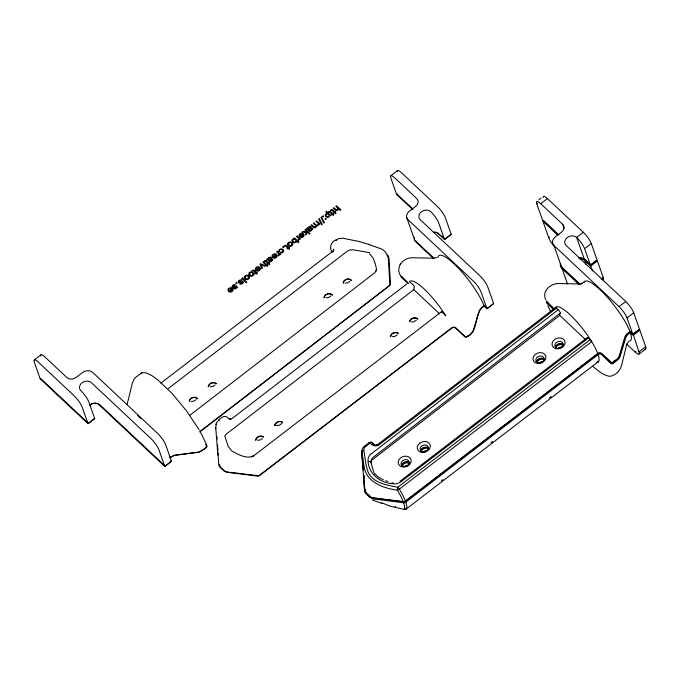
<?xml version="1.0" encoding="UTF-8"?>
<svg xmlns="http://www.w3.org/2000/svg" width="680" height="680" viewBox="0 0 680 680"><rect width="100%" height="100%" fill="white"/><g stroke="black" fill="none" stroke-linecap="round" stroke-linejoin="round"><path stroke-width="1.02" d="M373.397 498.942L403.614 502.767L403.665 501.729A1.717 1.369 -19.4 0 0 405.195 501.304L597.805 353.736A2.465 1.972 -19.1 0 1 601.205 353.685L610.836 362.729A1.377 1.088 -19.6 0 0 612.74 362.686M389.887 284.495L389.24 285.745L199.512 431.885M315.792 225.998L314.432 227.026L311.738 224.706L311.041 225.233L313.259 227.315M243.44 282.429L242.607 281.163L240.363 281.868A5.083 4.046 -19.4 0 1 239.7 282.157C238.382 282.514 239.25 280.364 240.593 280.449C243.78 279.591 237.873 279.454 238.187 281.868C238.621 284.716 241.927 280.874 242.667 282.361A1.683 1.335 -19.4 0 1 242.072 283.067M547.375 302.048L554.702 309.298M215.994 424.507L216.937 422.127L219.147 419.951L218.595 420.325M216.18 423.725L215.756 427.992L217.872 455.056M127.194 404.149L132.447 382.704L133.943 379.321L135.949 377.12L141.916 372.827L144.594 372.615L147.398 373.379L152.456 375.98L157.913 379.942L172.133 393.507L186.804 411.264L199.214 429.896M626.739 344.335L621.52 365.619C620.092 370.753 615.289 375.666 609.926 376.337C603.219 375.462 597.966 370.515 592.909 366.444M237.269 287.147L236.427 285.906L234.192 286.611M208.089 386.725C208.769 383.061 213.911 381.25 216.725 383.699M255.433 440.223C256.071 436.832 260.466 435.055 263.406 436.704M274.524 425.544C275.171 422.152 279.565 420.376 282.506 422.025M323.774 297.78C324.453 294.125 329.596 292.315 332.409 294.754M390.209 336.608C390.855 333.217 395.25 331.44 398.191 333.089M189.584 415.514L374.748 272.765L376.031 271.023L376.448 268.889L375.351 263.916L373.175 258.213L369.648 253.827M376.031 271.023L376.405 269.858M400.732 275.536L400.851 276.769L408.076 283.551M401.523 276.182L408.45 283.212M198.874 452.132L202.105 450.551L206.89 446.752L207.018 445.885L205.572 444.397M333.676 250.112L333.327 250.928L333.727 249.373L333.387 251.473L333.387 251.022M373.439 498.805A7.489 5.958 -18.9 0 1 369.75 497.216L366.426 494.181L366.851 493.323A6.758 5.372 -19.4 0 1 365.432 490.356L365.373 489.387M368.067 495.72L368.483 494.853L367.761 494.87M369.699 497.258L370.124 496.392L369.002 495.337M596.241 260.55L590.707 264.8L585.174 259.607L584.758 260.474L586.219 264.639M189.202 400.613C190.459 397.486 195.016 396.125 197.625 398.378M343.077 282.31C344.344 279.183 348.891 277.822 351.5 280.075M409.513 321.139C410.779 318.01 415.327 316.65 417.945 318.903M433.984 258.188L411.91 257.754C403.078 257.865 395.471 266.917 400.274 275.357M281.894 423.411L279.284 425.315L275.85 425.382M89.386 405.407A6.808 5.415 -19.4 0 1 99.195 404.855L164.806 466.471L170.629 461.762L170.281 461.431M397.222 171.572A9.902 2.286 52.4 0 1 401.523 172.805L437.41 206.507A9.902 2.286 52.5 0 1 445.383 217.778L451.214 234.337L444.524 239.479L438.549 233.861A6.808 5.415 -19.4 0 0 433.415 232.356M94.673 418.54L87.992 423.683L40.154 378.734L34.323 362.176A9.902 2.286 52.4 0 1 38.309 362.142L74.188 395.845A9.902 2.286 52.4 0 1 82.161 407.125L87.992 423.683L94.673 418.54L88.842 401.99A9.902 2.286 52.4 0 0 80.869 390.711A6.808 5.415 -19.4 0 1 82.016 382.815A6.808 5.415 -19.4 0 1 91.375 382.636L151.002 438.642A9.902 2.286 52.4 0 1 158.976 449.922L164.806 466.471L171.505 461.32L165.673 444.762A9.902 2.286 52.4 0 0 157.701 433.491L92.667 372.394A7.429 5.907 -19.4 0 0 82.45 372.589L76.228 377.375A6.808 5.415 -19.4 0 1 66.87 377.545L44.99 357A9.902 2.286 52.4 0 0 40.74 356.107M451.214 234.337L444.524 239.479L438.702 222.921A9.902 2.286 52.4 0 0 430.729 211.65A6.808 5.415 -19.4 0 0 421.362 211.82A6.808 5.415 -19.4 0 0 420.223 219.716L479.842 275.731A9.902 2.286 52.5 0 1 487.815 287.002L493.646 303.56L486.94 308.712L484.1 306.043A37.4 8.636 52.4 0 0 458.473 268.192A37.4 8.636 52.4 0 0 437.945 257.499M484.16 305.949L487.22 308.278M332.92 251.183L333.548 250.444M399.933 264.367L400.681 263.491M626.832 343.901L628.431 342.184M233.877 288.618L234.489 288.014M240.057 283.866L240.669 283.262M195.968 399.738L193.749 401.166L191.131 401.438M215.058 385.058L212.849 386.486L210.222 386.758M330.743 296.123L328.534 297.551L325.907 297.815M349.843 281.444L347.625 282.872L345.006 283.135M262.403 438.566L260.185 439.994L257.567 440.258M397.179 334.942L394.969 336.379L392.343 336.642M416.279 320.263L414.06 321.7L411.442 321.963M205.436 447.984L206.864 446.769M200.557 431.298L389.946 285.345L390.464 283.951L388.969 257.983L388.034 255.425L385.773 253.19M406.683 284.027L234.821 416.449C230.503 418.803 233.07 419.577 228.59 418.736C225.871 414.188 221.196 417.103 218.671 420.274M441.515 312.426A2.474 0.57 52.5 0 1 442.467 312.307L445.765 315.868A34.654 7.998 52.4 0 0 409.53 281.834L412.683 284.35A2.474 0.57 52.4 0 1 414.4 287.19L414.35 287.351A27.226 6.29 52.4 0 0 413.822 289.654L226.78 433.747A7.182 5.712 -19.4 0 0 224.663 436.279M584.656 281.503L581.23 283.764L582.182 283.602L579.887 283.951L557.812 283.517C549.933 283.959 541.629 291.405 545.76 299.736M370.575 462.043A7.285 5.788 -19.4 0 1 372.674 459.502L559.733 315.418A27.226 6.29 52.4 0 1 560.252 313.115A2.474 0.578 52.4 0 0 559.793 311.695A2.474 0.578 52.4 0 0 558.229 309.749L556.478 308.108L379.075 444.805C376.312 446.964 372.113 445.825 370.217 443.02A2.474 0.57 52.4 0 0 369.147 442.569L364.471 446.165A7.31 6.298 -11.7 0 0 361.87 451.826L363.596 463.548A124.517 95.82 -29 0 0 363.995 465.69C365.789 482.129 383.231 488.223 397.332 490.144A2.474 1.003 -31.5 0 0 399.322 489.158L591.668 341.64A2.457 0.57 52.5 0 0 590.13 339.711L588.379 338.07A2.474 0.57 52.5 0 0 587.427 338.198M371.212 453.866L558.229 309.749M560.252 313.115L373.235 457.223A6.749 4.888 -25.9 0 0 371.212 462.859M34.314 359.916L40.885 354.858M40.817 378.225L40.154 378.734L41.319 379.142L88.264 423.24M307.113 228.259L306.425 228.786A3.4 2.703 -19.4 0 1 307.351 229.338L308.873 230.732A4.156 3.307 -19.4 0 0 309.238 231.022M228.438 291.278L231.574 288.864A1.768 1.402 -19.4 0 0 228.523 290.445M255.807 270.24L258.944 267.826A1.768 1.402 -19.4 0 0 255.884 269.407M272.578 257.346L275.714 254.932A1.768 1.402 -19.4 0 0 272.654 256.513M299.531 236.623L302.668 234.218A1.768 1.402 -19.4 0 0 299.608 235.79M229.585 291.185L231.999 289.323A1.606 1.275 -19.4 0 1 230.444 291.524A1.768 1.411 -19.4 0 1 229.602 291.168M256.947 270.147L259.369 268.286A1.606 1.275 -19.4 0 1 257.813 270.487A1.768 1.411 -19.4 0 1 256.972 270.13M390.736 175.797L397.528 170.578M397.35 194.021L396.678 194.54L412.7 209.584M332.971 251.09L160.897 383.087M168.266 388.552L346.868 251.524A7.182 5.712 -19.4 0 1 350.047 249.985L353.506 249.79L369.741 252.739M169.694 457.861L173.952 455.489L197.693 452.362C200.727 451.392 205.505 449.267 206.355 446.394M436.671 257.346L434.63 258.153M538.866 199.852L541.093 198.135M558.059 234.838L542.589 220.303L536.758 203.745L537.591 203.107M536.758 203.745A9.902 2.286 52.4 0 1 540.744 203.702L547.425 198.56L583.312 232.271A9.902 2.286 52.4 0 1 591.285 243.55L597.116 260.1L590.435 265.243L584.452 259.624A6.808 5.415 -19.4 0 0 579.326 258.12M553.715 245.769A9.902 2.286 52.4 0 1 548.717 237.702L549.55 237.065M259.293 475.541L451.605 327.981L453.892 327.173L455.591 327.582L465.656 336.949C468.639 336.668 471.954 333.183 473.288 330.327L479.366 310.462L480.794 308.49L484.381 305.618M484.109 306.043C472.881 312.936 479.808 334.585 464.933 336.966L455.302 327.921M583.312 232.271L576.631 237.413A6.808 5.415 -19.4 0 0 567.273 237.583A6.808 5.415 -19.4 0 0 566.125 245.488L625.744 301.495A9.902 2.286 52.4 0 1 633.717 312.774L639.548 329.324L632.851 334.475L630.003 331.806M493.646 303.56L486.94 308.712L481.117 292.153A9.902 2.286 52.4 0 0 473.144 280.882L408.102 219.784A7.429 5.907 -19.4 0 1 409.351 211.174L415.574 206.388A6.808 5.415 -19.4 0 0 416.712 198.492L394.833 177.939A9.902 2.286 52.4 0 0 390.847 177.981L396.678 194.54L397.851 194.939L413.075 209.244M590.435 265.243L584.604 248.684L591.285 243.55M592.45 270.963L590.733 266.093L597.414 260.95L603.245 277.508A9.902 2.286 52.4 0 1 602.684 279.846M601.154 279.115L603.245 277.508M540.744 203.702L562.615 224.255A6.808 5.415 -19.4 0 1 561.476 232.152L555.254 236.938A7.429 5.907 -19.4 0 0 554.013 245.548L619.046 306.646L625.744 301.495M632.851 334.475L627.019 317.925L633.717 312.774M405.798 502.163L598.111 354.603L597.508 353.753L405.195 501.304L405.798 502.163A2.448 1.955 -19.2 0 1 403.614 502.758M630.012 331.806L627.954 333.387A7.386 5.882 -19.3 0 0 625.396 336.94L619.744 355.725A7.386 5.873 -19.4 0 1 617.185 359.269L612.74 362.686M645.677 346.732L638.979 351.883L633.123 334.041L638.682 329.766L639.846 330.174L645.677 346.732A9.902 2.286 52.4 0 1 645.031 349.052M639.846 330.174L633.148 335.325L630.3 332.656L628.252 334.254A7.386 5.865 -19.5 0 0 625.702 337.798L620.049 356.583A7.386 5.882 -19.4 0 1 617.483 360.128L613.045 363.545A1.377 1.105 -19.1 0 1 611.141 363.57L601.511 354.535A2.465 1.946 -19.7 0 0 598.119 354.611M626.866 344.293L634.992 351.925L635.834 351.279M639.09 354.059L645.779 348.925M441.422 311.805L254.005 455.558C246.891 459.706 237.983 454.401 231.684 450.865L228.157 446.369L225.148 436.849M399.908 481.321L587.325 337.577M588.379 338.07L400.962 481.814A9.154 7.285 -19.4 0 1 391.705 483.531M590.13 339.711L397.791 487.245A2.474 0.884 -79.3 0 0 397.332 490.144A33.328 7.701 52.4 0 1 404.099 509.371A2.474 2.397 32.2 0 0 406.308 508.98L598.646 361.445A2.457 0.57 52.4 0 1 597.831 361.139M441.329 480.811L442.927 479.579M491.011 442.697L492.617 441.464M549.516 397.817L551.123 396.593M466.361 337.17L467.95 336.065M369.554 244.69L359.252 241.519L342.873 238.238L338.691 238.603L335.818 240.354L336.506 239.785C331.041 241.476 329.443 246.763 331.517 251.541M170.433 457.079L175.279 455.09L197.838 452.192M89.539 405.034L92.004 403.682A7.539 6.001 -19.4 0 1 99.917 404.838L165.078 466.038M311.644 228.556C314.5 227.8 310.31 232.509 309.281 231.038M271.889 259.123C274.822 258.442 270.351 263.109 269.484 261.579A4.156 3.307 -19.4 0 1 269.127 261.29L267.606 259.896A3.4 2.703 -19.4 0 0 266.704 259.301L267.359 258.817A1.717 1.369 -19.4 0 1 267.937 259.072C268.09 256.173 273.164 256.785 271.235 258.885A4.717 3.757 -19.4 0 1 270.946 259.19L270.691 259.445A9.639 7.667 -19.4 0 0 269.603 260.576M299.82 235.713C296.828 235.875 301.962 230.962 303.56 233.877C305.762 236.079 301.393 238.918 299.668 236.768M272.867 256.428C269.883 256.581 275.009 251.694 276.607 254.6C278.808 256.793 274.44 259.641 272.714 257.482M256.096 269.322C253.147 269.56 258.077 264.639 259.743 267.401C262.149 269.543 257.72 272.595 255.944 270.376M228.726 290.368C225.785 290.547 230.707 285.71 232.373 288.439C234.787 290.572 230.358 293.641 228.582 291.414M450.627 234.634L451.112 234.387M94.095 418.837L94.579 418.591M170.731 461.712L171.505 461.32L170.867 460.725M285.192 245.939L284.096 245.948L285.889 245.191A5.219 4.148 -19.4 0 1 286.51 245.701L288.388 247.452L289.34 247.46L288.822 247.851L289.62 248.608L289.255 249.441L288.133 248.387L287.445 248.914L287.011 248.506L287.7 247.979L285.506 245.956M373.082 498.04L403.665 501.729L373.447 497.887A6.758 5.372 -19.4 0 1 370.124 496.383M140.879 373.328L141.916 372.827M265.31 261.222L264.214 261.231L266.007 260.474M329.358 211.981L328.262 211.99L330.055 211.233M331.568 210.281L330.471 210.29L332.265 209.533A5.219 4.148 -19.4 0 1 332.894 210.043L334.773 211.794L335.725 211.803L335.206 212.194L336.005 212.951L335.639 213.783L334.517 212.73L333.82 213.256L333.387 212.849L334.084 212.321L331.874 210.29M252.96 270.725L251.863 270.725L253.657 269.969A5.219 4.148 -19.4 0 1 254.277 270.478L256.156 272.229L257.108 272.238L256.589 272.637L257.389 273.385L257.023 274.219L255.901 273.164L255.213 273.7L254.779 273.292L255.468 272.756L253.292 270.75M258.944 475.762L226.584 471.929A6.834 5.44 -19.4 0 1 224.213 470.628L220.949 467.56A6.834 5.44 -19.4 0 1 219.657 465.417L219.529 464.593M597.805 353.736L597.508 353.753A3.196 2.542 -19.4 0 1 601.928 353.676L611.745 362.822L616.887 359.278A6.647 5.287 -19.4 0 0 619.191 356.091L624.843 337.305A8.126 6.468 -19.4 0 1 627.657 333.404L630.292 331.381L633.123 334.041M585.174 259.607L584.452 259.624L576.631 237.413A9.902 2.286 52.4 0 1 584.604 248.684M370.124 496.392L369.401 496.409L366.129 493.34L368.9 495.236M281.188 249.373L282.659 250.214L282.982 251.371L280.262 252.781L281.911 253.002L283.483 251.923L283.662 250.147L281.716 248.719L279.012 249.9L278.851 251.541L279.76 251.311A1.496 1.19 -19.4 0 1 281.205 249.288M294.219 238.807L293.896 238.417L294.55 237.915L299.013 242.097L298.316 242.632L296.718 241.12A1.878 1.496 -19.4 0 1 296.038 242.428L293.462 242.777L291.881 240.644A2.227 1.768 -19.4 0 1 292.774 239.165A1.759 1.402 -19.4 0 1 294.219 238.799M395.097 506.285L395.59 506.413M385.543 480.683L387.846 481.406M368.483 244.315L382.355 249.297L386.036 252.433M372.546 500.098L382.415 503.565M383.333 479.867L377.91 476.884L375.139 473.892M329.664 211.99L331.874 214.021L331.185 214.548L331.611 214.956L332.308 214.429L333.429 215.483L333.795 214.642L332.996 213.894L333.514 213.494L332.562 213.486L330.692 211.735A5.219 4.148 -19.4 0 0 330.072 211.225M265.608 261.231L267.818 263.262L267.129 263.789L267.563 264.197L268.251 263.67L269.382 264.724L269.739 263.882L268.949 263.135L269.458 262.735L268.515 262.726L266.645 260.975M381.777 502.767L390.056 506.183L404.099 509.371A2.474 0.884 -79.3 0 0 405.059 508.887M369.147 442.569A2.474 2.363 12.3 0 1 372.623 442.96L374.17 444.414M543.754 220.702L558.986 235.008M557.583 234.957L542.887 221.153L548.717 237.702M590.733 266.093L584.758 260.474A6.808 5.415 -19.4 0 0 579.623 258.969M580.167 284.3L562.556 267.75A5.865 4.667 -19.4 0 1 561.604 266.339M579.496 284.359L561.833 267.767L554.013 245.548M579.029 284.486L562.13 268.617A7.429 5.907 -19.4 0 1 560.635 264.35M553.979 309.315L546.754 302.532A1.377 1.105 -19.1 0 1 546.992 300.925M553.673 309.604L547.06 303.382A1.377 1.088 -19.7 0 1 547.06 302.005M559.733 315.418L585.191 339.337M443.7 238L437.189 232.585A7.539 6.001 -19.4 0 0 434.341 232.126M434.265 258.527L416.653 241.986A5.907 4.7 -19.4 0 1 415.642 240.474M433.594 258.596L415.93 242.003A7.429 5.907 -19.4 0 1 414.434 237.736M413.822 289.654L439.526 313.795M318.767 224L319.251 224.459L319.872 223.983L316.633 220.94L315.945 221.468C320.858 223.814 316.276 227.571 314.185 222.819L313.497 223.354L315.358 225.105A1.785 1.419 -19.4 0 1 315.834 225.939M288.209 245.633C285.77 243.627 289.935 240.533 291.797 242.463A4.921 3.919 -19.4 0 1 292.204 242.853L292.57 243.389A2.244 1.785 -19.4 0 1 292.672 244.46M269.186 260.185L268.991 259.99A2.176 1.734 -19.4 0 1 268.549 259.403C268.251 257.091 272.357 257.507 270.224 259.029A8.066 6.417 -19.4 0 0 269.17 260.176M309.392 230.035L309.409 230.044A9.639 7.667 -19.4 0 1 310.462 228.888L310.7 228.633A4.717 3.757 -19.4 0 0 310.973 228.344C312.859 225.743 307.624 225.973 307.692 228.505A1.717 1.369 -19.4 0 0 307.113 228.25M374.654 474.283L374.391 473.798M200.345 431.868L206.431 444.346M550.74 311.882L547.876 305.745M373.906 472.829L371.017 462.944A2.474 1.488 -11.5 0 0 368.109 461.575C368.866 474.164 379.797 482.298 391.629 483.667A2.474 0.944 -76.7 0 1 393.1 483.183M562.615 224.255L563.975 228.114M567.511 283.892L562.13 268.617L562.556 267.75L561.833 267.767A7.429 5.907 -19.4 0 1 560.337 263.5M406.852 217.931L414.681 240.142M372.623 442.96A2.474 1.385 -46.9 0 0 370.217 443.02L365.534 446.615A4.828 3.842 -19.4 0 0 363.842 450.304L366.052 464.704A89.709 71.358 -19.4 0 0 366.834 467.857C369.452 482.298 385.789 485.061 397.791 487.245A2.474 0.57 52.5 0 1 399.322 489.158A34.374 7.939 52.4 0 1 406.308 508.98A2.474 0.57 52.5 0 1 405.535 508.708M215.756 427.992L215.823 428.749M364.463 489.2L361.717 452.438L363.434 470.517L363.214 466.616M316.319 225.82L316.319 226.159A1.895 1.504 -19.4 0 1 315.622 227.358M364.871 490.926L364.403 483.106M389.827 283.45L388.272 257.728A6.834 5.44 -19.4 0 0 386.979 255.595M363.962 475.286L364.131 478.219M363.715 475.396L364.548 490.025A7.489 5.976 -19.7 0 0 366.078 493.374M217.09 436.951L217.201 438.897M217.532 444.754L217.863 450.611M217.974 452.565L218.79 465.179L220.226 467.568L224.255 471.231L227.171 472.269L257.405 476.136L259.097 475.838L451.902 327.973L453.662 327.352A2.508 1.998 -19.1 0 1 454.971 327.666M619.046 306.646A9.902 2.286 52.4 0 1 627.019 317.925M584.137 282.243A37.4 8.636 52.4 0 1 615.119 306.663A37.4 8.636 52.4 0 1 628.77 341.148M543.15 197.523A9.902 2.286 52.4 0 1 547.425 198.56M578.62 258.069A7.557 6.01 -19.4 0 1 585.165 259.615M555.144 308.303A34.654 7.998 52.4 0 1 583.652 329.995A34.654 7.998 52.4 0 1 596.487 362.414M556.478 308.108A2.457 0.57 52.4 0 0 555.433 307.598L378.029 444.287A1.81 1.028 -29.2 0 1 377.137 444.805A2.448 1.266 -27.6 0 1 376.609 444.873M401.897 466.259A4.208 3.349 -19.4 0 1 404.846 462.332A4.208 3.349 -19.4 0 1 409.657 463.454M401.48 465.392A4.921 3.919 -19.4 0 1 403.172 463.097A4.921 3.919 -19.4 0 1 409.649 462.714M555.781 347.25A4.208 3.349 -19.4 0 1 558.952 343.961A4.208 3.349 -19.4 0 1 563.337 344.904M555.356 347.098A4.921 3.919 -19.4 0 1 563.337 344.309M536.69 361.938A4.208 3.349 -19.4 0 1 540.048 358.581A4.208 3.349 -19.4 0 1 544.433 359.839M536.206 361.973A4.921 3.919 -19.4 0 1 539.512 358.624A4.921 3.919 -19.4 0 1 544.238 358.989M420.971 451.231A4.208 3.349 -19.4 0 1 424.15 447.585A4.208 3.349 -19.4 0 1 428.749 448.774M420.58 450.712A4.921 3.919 -19.4 0 1 424.056 447.483A4.921 3.919 -19.4 0 1 428.723 448.052M556.606 347.828A4.208 3.349 -19.4 0 1 556.861 342.125A4.208 3.349 -19.4 0 1 563.1 343.723A4.208 3.349 -19.4 0 1 558.11 348.211M419.73 443.198A6.647 5.287 -19.4 0 0 418.608 450.925A6.647 5.287 -19.4 0 0 427.788 450.746A6.647 5.287 -19.4 0 0 428.901 443.029A6.647 5.287 -19.4 0 0 419.755 443.215M373.023 498.177A7.489 5.95 -19.9 0 1 369.35 496.442M362.78 458.804A7.412 5.899 -19.3 0 1 362.788 458.099M405.493 501.296A2.448 1.938 -19.6 0 1 403.308 501.899M361.845 451.835A2.474 1.479 -6.6 0 1 363.808 450.313M368.271 461.524A9.154 7.285 -19.4 0 1 371.127 453.798M371.866 444.567A2.474 1.385 -46.9 0 1 374.221 444.388M374.255 444.524A4.904 2.941 -34 0 0 375.436 444.992A3.851 2.252 -31.2 0 0 376.584 444.941M638.979 351.883A9.902 2.286 52.4 0 1 634.992 351.925M402.279 466.046A4.208 3.349 -19.4 0 1 409.028 463.437M556.155 347.743A4.208 3.349 -19.4 0 1 559.274 344.794A4.208 3.349 -19.4 0 1 563.423 345.534M536.987 362.78A4.208 3.349 -19.4 0 1 539.801 359.609A4.208 3.349 -19.4 0 1 544.085 360.009M421.302 451.724A4.208 3.349 -19.4 0 1 424.295 448.486A4.208 3.349 -19.4 0 1 428.638 449.148M404.906 466.131A4.208 3.349 -19.4 0 1 408.476 465.333M558.781 347.828A4.208 3.349 -19.4 0 1 561.943 346.987M539.385 362.729A4.208 3.349 -19.4 0 1 542.428 361.658M423.419 451.894A4.208 3.349 -19.4 0 1 426.743 450.594M366.486 494.139A7.489 5.933 -19.1 0 1 364.82 490.935M137.726 415.591A37.4 8.636 52.4 0 1 140.751 418.472M343.425 283.373A4.208 3.349 -19.4 0 1 346.383 279.446A4.208 3.349 -19.4 0 1 351.195 280.568M189.55 401.668A4.208 3.349 -19.4 0 1 192.508 397.74A4.208 3.349 -19.4 0 1 197.31 398.871M208.632 386.639A4.208 3.349 -19.4 0 1 211.446 383.12A4.208 3.349 -19.4 0 1 216.002 383.716M324.351 297.347A4.208 3.349 -19.4 0 1 327.896 293.947A4.208 3.349 -19.4 0 1 332.256 295.528M331.891 252.637A2.499 1.998 -19.2 0 1 331.899 252.246A2.499 1.998 -19.2 0 1 332.188 251.455M255.977 440.147A4.208 3.349 -19.4 0 1 258.791 436.628A4.208 3.349 -19.4 0 1 263.339 437.214M409.853 321.844A4.208 3.349 -19.4 0 1 412.837 318.265A4.208 3.349 -19.4 0 1 417.435 319.141M390.771 336.872A4.208 3.349 -19.4 0 1 393.372 333.089A4.208 3.349 -19.4 0 1 398.123 333.6M275.069 425.467A4.208 3.349 -19.4 0 1 277.882 421.949A4.208 3.349 -19.4 0 1 282.438 422.535M234.183 286.611A5.083 4.046 -19.4 0 1 233.52 286.9C232.254 287.274 233.002 285.218 234.311 285.209C237.626 284.58 231.923 283.925 232.016 286.611C232.432 289.493 235.807 285.575 236.487 287.139A1.683 1.335 -19.4 0 1 235.9 287.819A1.156 0.918 -19.4 0 1 234.43 288.082M237.15 287.207A2.304 1.827 -19.4 0 1 233.801 288.736M243.329 282.455A2.304 1.827 -19.4 0 1 239.98 283.985M242.097 283.093A1.156 0.918 -19.4 0 1 240.601 283.33M249.399 277.729A2.244 1.785 -19.4 0 0 249.288 276.658L248.931 276.123A4.921 3.919 -19.4 0 0 248.514 275.74C246.644 273.776 242.513 276.947 244.936 278.902A2.635 2.091 -19.4 0 0 247.469 279.531A2.635 2.091 -19.4 0 0 249.543 277.746M253.81 274.337A2.244 1.785 -19.4 0 0 253.708 273.258L253.343 272.731A4.921 3.919 -19.4 0 0 252.934 272.34C251.065 270.376 246.933 273.547 249.356 275.502A2.635 2.091 -19.4 0 0 251.889 276.131A2.635 2.091 -19.4 0 0 253.963 274.354M266.016 260.466A5.219 4.148 -19.4 0 1 266.628 260.984M269.79 260.703A1.071 0.85 -19.4 0 0 270.411 261.035A1.692 1.343 -19.4 0 0 272.017 259.08M274.584 257.593A1.606 1.275 -19.4 0 0 276.139 255.391L273.725 257.252A1.768 1.411 -19.4 0 0 274.575 257.618M278.945 253.938A1.097 0.875 -19.4 0 1 277.967 255.153C278.681 257.261 279.769 253.478 279.956 254.677L280.543 254.226L277.296 251.175L276.607 251.71L278.29 253.292A3.579 2.848 -19.4 0 1 278.817 253.98M292.825 244.477A2.635 2.091 -19.4 0 1 290.743 246.262A2.635 2.091 -19.4 0 1 288.201 245.642M292.663 240.618A1.428 1.139 -19.4 0 1 294.567 239.275A2.992 2.38 -19.4 0 1 295.536 239.963L296.004 241.476L294.525 242.275A2.525 2.006 -19.4 0 1 292.791 240.601M298.817 238.654A1.097 0.875 -19.4 0 1 297.84 239.87C298.528 241.944 299.582 238.349 299.829 239.394L300.416 238.944L297.177 235.892L296.488 236.427L298.172 238.008A3.579 2.848 -19.4 0 1 298.699 238.697M301.537 236.87A1.606 1.275 -19.4 0 0 303.093 234.668L300.671 236.529A1.768 1.411 -19.4 0 0 301.529 236.895M309.545 230.137A1.071 0.85 -19.4 0 0 310.165 230.469A1.692 1.343 -19.4 0 0 311.772 228.514M318.631 224.043A1.759 1.394 -19.4 0 1 316.276 225.913M315.741 227.477A1.861 1.479 -19.4 0 1 313.183 227.358M327.411 213.885A2.533 2.014 -19.4 0 1 329.154 215.518M325.813 215.076A1.394 1.113 -19.4 0 1 327.437 213.8M327.7 216.758A2.575 2.049 -19.4 0 1 325.916 215.067M329.281 215.5A1.402 1.113 -19.4 0 1 327.658 216.886M329.834 215.679L328.142 217.439L325.677 216.691L325.201 214.531L327.352 213.316L325.754 211.803L326.442 211.276L330.922 215.483L329.834 215.679M308.303 228.574L308.329 228.837A2.176 1.734 -19.4 0 0 308.771 229.415L308.941 229.619A8.066 6.417 -19.4 0 1 309.944 228.523C311.916 226.593 308.219 226.814 308.312 228.531M245.021 277.202C248.752 283.424 249.976 271.915 245.021 277.202M249.441 273.81C253.317 280.05 254.218 268.481 249.441 273.81M288.295 243.933C292.23 250.198 293.063 238.561 288.295 243.933M338.087 208.777L336.634 210.001L333.863 207.697L333.175 208.225L335.928 210.656L337.866 210.239A2.083 1.657 -19.4 0 0 338.666 208.896L340.247 210.392L340.944 209.865L336.481 205.674L335.793 206.21L338.087 208.777M306.833 231.778L306.519 234.251L305.626 234.931L305.966 232.636L302.218 232.025L303.034 231.395L306.068 231.931L306.178 231.166L304.895 229.959L305.583 229.432L310.046 233.614L309.357 234.15L306.833 231.778M236.547 282.514L235.781 283.093L236.376 283.653L237.133 283.067L236.547 282.514M242.411 278.001L241.723 278.528L246.177 282.719L246.865 282.183L242.411 278.001M260.746 263.908L260.015 264.469L261.766 268.651L262.497 268.09L261.077 264.809L264.792 266.33L265.531 265.761L260.746 263.908M263.602 261.707L262.905 262.242L266.152 265.285L266.841 264.758L263.602 261.707M283.339 246.534L282.582 247.121L283.169 247.673L283.934 247.095L283.339 246.534M319.286 218.764L318.673 219.224L321.615 224.816L322.218 224.349L319.286 218.764M321.495 217.065L320.883 217.532L323.825 223.117L324.428 222.649L321.495 217.065M323.094 215.968L322.337 216.554L322.932 217.115L323.688 216.529L323.094 215.968M325.737 218.458L324.981 219.045L325.575 219.598L326.332 219.019L325.737 218.458M267.435 265.31L266.747 265.846L267.368 266.424L268.056 265.897L267.435 265.31M253.376 456L251.608 456.781L253.376 456M230.69 419.144L229.763 419.195L230.69 419.144M403.793 466.463A4.208 3.349 -19.4 0 0 409.207 461.95A4.208 3.349 -19.4 0 0 402.466 460.802A4.208 3.349 -19.4 0 0 403.793 466.463M408.697 465.417A6.647 5.287 -19.4 0 0 409.793 457.708A6.647 5.287 -19.4 0 0 400.63 457.878A6.647 5.287 -19.4 0 0 399.551 465.587A6.647 5.287 -19.4 0 0 408.697 465.417M553.401 347.319A6.647 5.287 -19.4 0 0 562.556 347.131A6.647 5.287 -19.4 0 0 563.686 339.413A6.647 5.287 -19.4 0 0 554.531 339.6A6.647 5.287 -19.4 0 0 553.401 347.319M538.568 362.839A4.208 3.349 -19.4 0 0 543.983 358.334A4.208 3.349 -19.4 0 0 537.242 357.187A4.208 3.349 -19.4 0 0 538.568 362.839M537.846 363.46A6.647 5.287 -19.4 0 0 545.734 355.827A6.647 5.287 -19.4 0 0 534.812 354.824A6.647 5.287 -19.4 0 0 537.846 363.46M422.883 451.775A4.208 3.349 -19.4 0 0 428.298 447.27A4.208 3.349 -19.4 0 0 421.558 446.123A4.208 3.349 -19.4 0 0 422.883 451.775"/></g></svg>
